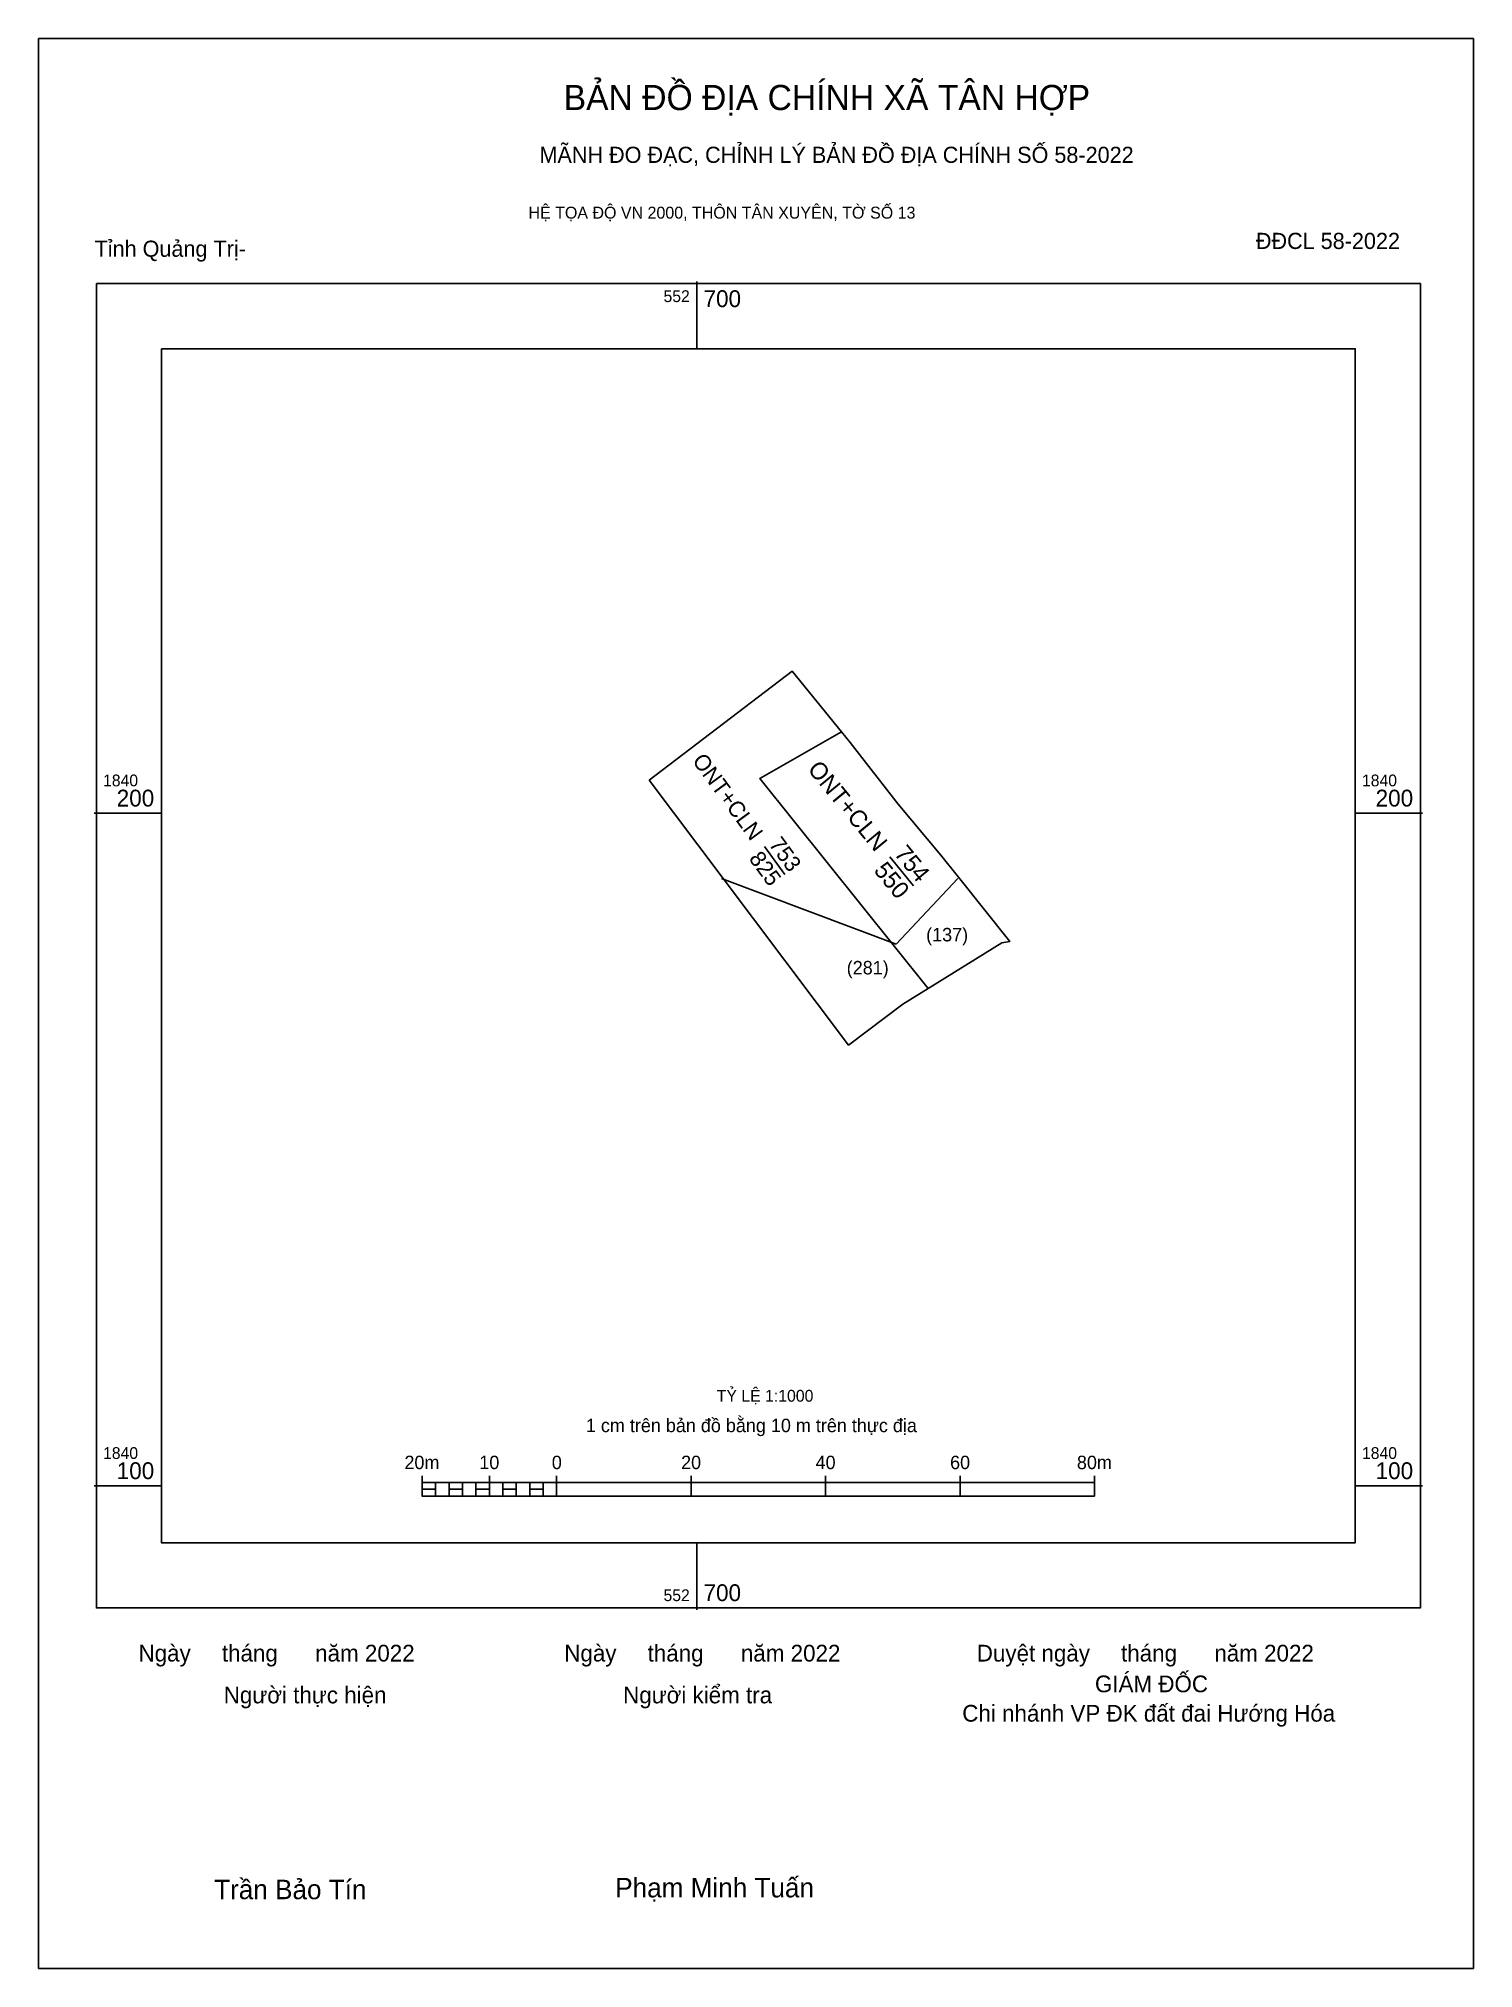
# Model space of a CAD drawing. Extents: x 552602 to 552815, y 1840028 to 1840315.
import ezdxf

# ---------------------------------------------------------------- set-up
doc = ezdxf.new("R2010")
doc.units = 0
for name, color, linetype in [('Level 10', 7, 'Continuous'), ('Level 13', 7, 'Continuous'), ('Level 15', 7, 'Continuous'), ('Level 4', 7, 'Continuous'), ('Level 59', 7, 'Continuous'), ('Level 6', 7, 'Continuous'), ('Level 62', 7, 'Continuous'), ('Level 63', 7, 'Continuous'), ('Level 9', 7, 'Continuous')]:
    doc.layers.add(name, color=color, linetype=linetype)

msp = doc.modelspace()

# ---------------------------------------------------------------- linework, layer by layer
at = {"layer": 'Level 10'}
for points in [[(552692.91, 1840204.94), (552714.2, 1840221.1), (552721.5, 1840212.11), (552709.36, 1840205.14), (552734.39, 1840173.94), (552730.64, 1840171.63), (552722.56, 1840165.52), (552703.79, 1840190.48)], [(552722.79, 1840210.52), (552729.95, 1840201.34), (552736.29, 1840193.77), (552738.9, 1840190.49), (552746.53, 1840180.91), (552745.36, 1840180.71), (552734.39, 1840173.94), (552709.36, 1840205.14), (552721.5, 1840212.11)]]:
    msp.add_lwpolyline(points, close=True, dxfattribs=at)
at = {"layer": 'Level 15'}
msp.add_lwpolyline([(552602.12, 1840315.17), (552815.48, 1840315.17), (552815.48, 1840028.25), (552602.12, 1840028.25)], close=True, dxfattribs=at)
at = {"layer": 'Level 59'}
for q in [(552703.67, 1840190.31), (552738.79, 1840190.32)]:
    msp.add_line((552729.62, 1840180.54), q, dxfattribs=at)
at = {"layer": 'Level 62'}
msp.add_lwpolyline([(552620.39, 1840269.06), (552797.91, 1840269.06), (552797.91, 1840091.55), (552620.39, 1840091.55)], close=True, dxfattribs=at)
at = {"layer": 'Level 63'}
for p, q in [((552700, 1840279.06), (552700, 1840269.06)), ((552610.39, 1840200), (552620.39, 1840200)), ((552797.91, 1840200), (552807.91, 1840200)), ((552659.15, 1840101.48), (552659.15, 1840098.48)), ((552659.15, 1840100.48), (552759.15, 1840100.48)), ((552661.15, 1840100.48), (552661.15, 1840098.48)), ((552663.15, 1840100.48), (552663.15, 1840098.48)), ((552665.15, 1840100.48), (552665.15, 1840098.48)), ((552667.15, 1840100.48), (552667.15, 1840098.48)), ((552669.15, 1840101.48), (552669.15, 1840098.48)), ((552669.15, 1840100.48), (552669.15, 1840098.48)), ((552671.15, 1840100.48), (552671.15, 1840098.48)), ((552673.15, 1840100.48), (552673.15, 1840098.48)), ((552675.15, 1840100.48), (552675.15, 1840098.48)), ((552677.15, 1840100.48), (552677.15, 1840098.48)), ((552679.15, 1840101.48), (552679.15, 1840098.48)), ((552679.15, 1840100.48), (552679.15, 1840098.48)), ((552699.15, 1840101.48), (552699.15, 1840098.48)), ((552719.15, 1840101.48), (552719.15, 1840098.48)), ((552739.15, 1840101.48), (552739.15, 1840098.48)), ((552759.15, 1840101.48), (552759.15, 1840098.48)), ((552610.39, 1840100), (552620.39, 1840100)), ((552659.15, 1840098.48), (552759.15, 1840098.48)), ((552797.91, 1840100), (552807.91, 1840100)), ((552700, 1840091.55), (552700, 1840081.55))]:
    msp.add_line(p, q, dxfattribs=at)
for points in [[(552610.71, 1840278.75), (552807.59, 1840278.75), (552807.59, 1840081.86), (552610.71, 1840081.86)], [(552659.15, 1840099.48), (552661.15, 1840099.48), (552661.15, 1840098.48), (552659.15, 1840098.48)], [(552659.15, 1840099.48), (552661.15, 1840099.48), (552661.15, 1840098.48), (552659.15, 1840098.48)], [(552663.15, 1840099.48), (552665.15, 1840099.48), (552665.15, 1840098.48), (552663.15, 1840098.48)], [(552667.15, 1840099.48), (552669.15, 1840099.48), (552669.15, 1840098.48), (552667.15, 1840098.48)], [(552671.15, 1840099.48), (552673.15, 1840099.48), (552673.15, 1840098.48), (552671.15, 1840098.48)], [(552675.15, 1840099.48), (552677.15, 1840099.48), (552677.15, 1840098.48), (552675.15, 1840098.48)]]:
    msp.add_lwpolyline(points, close=True, dxfattribs=at)
at = {"layer": 'Level 9'}
for p, q in [((552710.05, 1840195.05), (552713.1, 1840190.9)), ((552728.71, 1840193.5), (552732.23, 1840189.22))]:
    msp.add_line(p, q, dxfattribs=at)

# ---------------------------------------------------------------- texts
at = {"layer": 'Level 13'}
for s, height, rotation, p in [('ONT+CLN', 2.382, 306.26, (552699.23, 1840207.79)), ('ONT+CLN', 2.556, 309.4624, (552716.36, 1840206.49)), ('753', 2.382, 306.26, (552710.62, 1840195.36)), ('754', 2.556, 309.4624, (552729.24, 1840193.93)), ('825', 2.382, 306.26, (552707.65, 1840193.23)), ('550', 2.556, 309.4624, (552726.21, 1840191.44))]:
    msp.add_text(s, height=height, rotation=rotation, dxfattribs=at).set_placement(p)
at = {"layer": 'Level 4'}
for s, p in [('(137)', (552734.1, 1840180.95)), ('(281)', (552722.29, 1840176.04))]:
    msp.add_text(s, height=2, dxfattribs=at).set_placement(p)
at = {"layer": 'Level 6'}
msp.add_text('TỶ LỆ 1:1000', height=1.7579, dxfattribs=at).set_placement((552702.96, 1840112.51))
at = {"layer": 'Level 63'}
for s, height, p in [('BẢN ĐỒ ĐỊA CHÍNH XÃ TÂN HỢP', 3.7437, (552680.2, 1840304.54)), ('MÃNH ĐO ĐẠC, CHỈNH LÝ BẢN ĐỒ ĐỊA CHÍNH SỐ 58-2022', 2.4022, (552676.6, 1840296.69)), ('HỆ TỌA ĐỘ VN 2000, THÔN TÂN XUYÊN, TỜ SỐ 13', 1.7782, (552674.97, 1840288.4)), ('552', 1.75, (552695.05, 1840276)), ('700', 2.5, (552701, 1840275.25)), ('1840', 1.75, (552611.71, 1840204)), ('1840', 1.75, (552798.91, 1840204)), ('200', 2.5, (552613.74, 1840201)), ('200', 2.5, (552800.94, 1840201)), ('1 cm trên bản đồ bằng 10 m trên thực địa', 2, (552683.51, 1840107.98)), ('1840', 1.75, (552611.71, 1840104)), ('100', 2.5, (552613.74, 1840101)), ('20m', 2, (552656.52, 1840102.48)), ('10', 2, (552667.66, 1840102.48)), ('0', 2, (552678.44, 1840102.48)), ('20', 2, (552697.66, 1840102.48)), ('40', 2, (552717.66, 1840102.48)), ('60', 2, (552737.66, 1840102.48)), ('80m', 2, (552756.52, 1840102.48)), ('1840', 1.75, (552798.91, 1840104)), ('100', 2.5, (552800.94, 1840101)), ('552', 1.75, (552695.05, 1840082.86)), ('700', 2.5, (552701, 1840082.86)), ('Ngày     tháng      năm 2022', 2.4883, (552616.98, 1840073.88)), ('Ngày     tháng      năm 2022', 2.4883, (552680.29, 1840073.88)), ('Duyệt ngày     tháng      năm 2022', 2.4883, (552741.63, 1840073.88)), ('GIÁM ĐỐC', 2.488, (552759.2, 1840069.31)), ('Người thực hiện', 2.4883, (552629.65, 1840067.66)), ('Người kiểm tra', 2.4883, (552689.04, 1840067.66)), ('Chi nhánh VP ĐK đất đai Hướng Hóa', 2.4883, (552739.47, 1840064.94)), ('Trần Bảo Tín', 2.9024, (552628.23, 1840038.54)), ('Phạm Minh Tuấn', 2.9024, (552687.87, 1840038.81))]:
    msp.add_text(s, height=height, dxfattribs=at).set_placement(p)
at = {"layer": 'Level 9'}
for s, p in [('Tỉnh Quảng Trị-', (552610.45, 1840282.73)), ('ĐĐCL 58-2022', (552783.13, 1840283.89))]:
    msp.add_text(s, height=2.4022, dxfattribs=at).set_placement(p)

doc.saveas('drawing.dxf')
